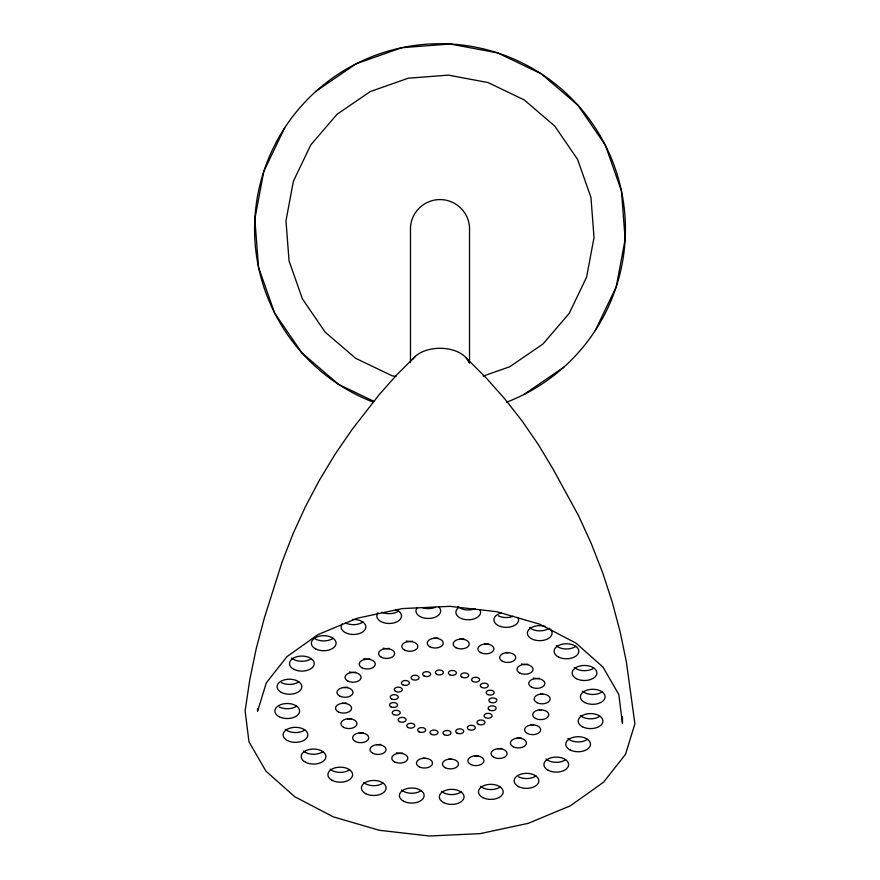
<?xml version="1.0" encoding="UTF-8"?>
<svg xmlns="http://www.w3.org/2000/svg" width="880" height="880" viewBox="0 0 880 880"><rect width="100%" height="100%" fill="white"/><g stroke="black" fill="none" stroke-linecap="round" stroke-linejoin="round"><path stroke-width="1.32" d="M284.702 127.831L263.769 171.479L254.848 219.054L258.544 267.311L274.604 312.983L301.939 352.924L338.679 384.439L373.835 401.302M595.298 330.473L616.231 286.825L625.152 239.25L621.456 190.982L605.396 145.321L578.061 105.369L541.321 73.854L497.673 52.921L450.098 44L401.83 47.696L356.169 63.756L316.217 91.091M415.239 356.455L396.451 375.144L378.895 395.054L352.143 429.407L335.104 454.234L319.55 479.952L305.514 506.495L293.018 533.83L282.106 561.891L264.308 618.123L256.19 648.769L249.788 679.712L245.102 710.908L248.985 741.829L265.892 771.089L294.668 796.686L333.344 816.871L379.291 830.28L429.374 836L480.172 833.635L528.242 823.339L570.295 805.838L603.471 782.298L625.504 754.336L634.898 723.855L626.417 662.167L620.136 631.807L612.183 601.909L602.58 572.528L591.338 543.73L578.479 515.559L553.047 469.062L538.45 444.763L522.456 421.476L505.087 399.245L486.376 378.125L466.378 358.149M523.831 394.537L563.783 367.213M483.142 376.09L509.74 366.74L542.971 344.003L569.184 313.434L586.597 277.123L594.022 237.545L590.953 197.395L577.588 159.412L554.851 126.181L524.293 99.957L487.982 82.544L448.404 75.119L408.254 78.199L370.26 91.564L337.029 114.301L310.816 144.859L293.403 181.17L285.978 220.748L289.047 260.898L302.412 298.881L325.149 332.123L355.707 358.336L392.018 375.749L395.978 376.497M622.457 716.705L622.457 723.437L618.805 694.496L602.987 667.106L576.048 643.148L539.847 624.25L496.837 611.699L449.955 606.342L402.391 608.564L357.39 618.189L318.021 634.579L286.968 656.623L266.343 682.792L257.543 711.326L257.543 708.631M469.524 363.209L469.524 230.758A29.568 29.568 0 0 0 441.606 199.617A29.568 29.568 0 0 0 410.476 227.535L410.476 362.593M373.483 402.226A185.427 185.427 0 0 1 291.907 117.568A185.427 185.427 0 0 1 588.027 117.48A185.427 185.427 0 0 1 506.616 402.193M438.504 606.694A12.364 7.524 0 0 1 429.253 618.442A12.364 7.524 0 0 1 417.164 607.695M435.281 607.343A12.364 7.524 0 0 1 422.961 607.915M352.55 619.454A12.364 7.524 0 0 1 365.794 627.693A12.364 7.524 0 0 1 350.163 634.205A12.364 7.524 0 0 1 342.353 623.7M311.245 658.68A12.364 7.524 0 0 1 291.665 658.031M395.461 609.477A12.364 7.524 0 0 1 399.982 619.597A12.364 7.524 0 0 1 383.504 622.644A12.364 7.524 0 0 1 378.026 612.7M412.555 359.59A29.568 17.996 0 0 1 442.574 348.359A29.568 17.996 0 0 1 468.941 362.582M565.664 759.704A12.364 7.524 0 0 1 546.073 759.055M587.521 739.321A12.364 7.524 0 0 1 567.93 738.672M479.897 609.774A12.364 7.524 0 0 1 465.96 619.663A12.364 7.524 0 0 1 458.854 607.376M475.222 608.674A12.364 7.524 0 0 1 458.04 606.705M362.879 622.05A12.364 7.524 0 0 1 345.444 622.864M333.102 638.297A12.364 7.524 0 0 1 313.522 637.648M535.887 775.951A12.364 7.524 0 0 1 518.452 776.765M437.91 637.945A8.03 4.895 0 0 1 433.763 638.132M421.146 790.636A12.364 7.524 0 0 1 401.555 789.987M349.646 769.769A12.364 7.524 0 0 1 330.055 769.12M383.13 783.068A12.364 7.524 0 0 1 363.55 782.419M322.949 751.641A12.364 7.524 0 0 1 303.358 750.992M463.87 638.803A8.03 4.895 0 0 1 459.723 639.001M369.93 658.911A8.03 4.895 0 0 1 363.792 658.713M517.913 617.342A12.364 7.524 0 0 1 510.686 626.868A12.364 7.524 0 0 1 494.846 622.743A12.364 7.524 0 0 1 501.149 612.986M508.299 652.63A8.03 4.895 0 0 1 506.198 652.564M461.076 791.967A12.364 7.524 0 0 1 441.496 791.318M304.865 729.938A12.364 7.524 0 0 1 285.274 729.289M513.227 616.242A12.364 7.524 0 0 1 498.201 615.747M539.451 678.26A8.03 4.895 0 0 1 533.313 678.051M500.214 786.951A12.364 7.524 0 0 1 480.634 786.302M298.815 681.813A12.364 7.524 0 0 1 281.38 682.627M542.751 694.001A8.03 4.895 0 0 1 540.661 693.935M541.332 709.797A8.03 4.895 0 0 1 539.242 709.731M355.729 672.166A8.03 4.895 0 0 1 349.591 671.957M412.478 641.201A8.03 4.895 0 0 1 406.329 640.992M488.576 643.72A8.03 4.895 0 0 1 484.429 643.918M549.945 628.892A12.364 7.524 0 0 1 542.817 640.431A12.364 7.524 0 0 1 527.439 632.401A12.364 7.524 0 0 1 545.083 626.362M549.12 628.232A12.364 7.524 0 0 1 529.54 627.583M296.637 706.112A12.364 7.524 0 0 1 279.202 706.926M398.552 611.039A12.364 7.524 0 0 1 381.964 612.26M521.092 737.825A8.03 4.895 0 0 1 516.945 738.023M346.225 702.999A8.03 4.895 0 0 1 342.078 703.186M593.901 668.063A12.364 7.524 0 0 1 574.321 667.414M602.129 691.878A12.364 7.524 0 0 1 582.549 691.229M575.817 646.349A12.364 7.524 0 0 1 556.237 645.7M599.951 716.188A12.364 7.524 0 0 1 580.371 715.539M527.703 664.147A8.03 4.895 0 0 1 521.565 663.949M380.688 744.37A8.03 4.895 0 0 1 376.541 744.557M402.457 753.016A8.03 4.895 0 0 1 396.308 752.807M347.644 687.192A8.03 4.895 0 0 1 343.497 687.39M478.555 755.535A8.03 4.895 0 0 1 474.408 755.733M533.247 724.834A8.03 4.895 0 0 1 531.157 724.768M351.582 718.476A8.03 4.895 0 0 1 347.435 718.674M501.743 748.385A8.03 4.895 0 0 1 497.596 748.583M389.29 648.351A8.03 4.895 0 0 1 383.152 648.142M363.33 732.589A8.03 4.895 0 0 1 359.183 732.776M425.106 758.197A8.03 4.895 0 0 1 423.016 758.131M451.066 759.055A8.03 4.895 0 0 1 448.965 758.989M281.38 692.439A12.364 7.524 0 0 0 301.576 688.105A12.364 7.524 0 0 0 285.329 679.624A12.364 7.524 0 0 0 281.38 692.439M355.432 741.499A8.03 4.895 0 0 0 368.566 738.683A8.03 4.895 0 0 0 357.995 733.172A8.03 4.895 0 0 0 355.432 741.499M293.821 669.306A12.364 7.524 0 0 0 314.017 664.983A12.364 7.524 0 0 0 297.77 656.491A12.364 7.524 0 0 0 293.821 669.306M362.032 667.821A8.03 4.895 0 0 0 375.166 665.005A8.03 4.895 0 0 0 364.595 659.494A8.03 4.895 0 0 0 362.032 667.821M343.684 727.386A8.03 4.895 0 0 0 356.807 724.57A8.03 4.895 0 0 0 346.247 719.059A8.03 4.895 0 0 0 343.684 727.386M513.205 746.735A8.03 4.895 0 0 0 526.328 743.919A8.03 4.895 0 0 0 515.768 738.408A8.03 4.895 0 0 0 513.205 746.735M431.409 734.327A4.015 2.442 0 0 0 437.965 732.919A4.015 2.442 0 0 0 432.685 730.169A4.015 2.442 0 0 0 431.409 734.327M487.553 694.496A4.015 2.442 0 0 0 494.109 693.088A4.015 2.442 0 0 0 488.829 690.327A4.015 2.442 0 0 0 487.553 694.496M338.327 711.898A8.03 4.895 0 0 0 351.461 709.093A8.03 4.895 0 0 0 340.89 703.582A8.03 4.895 0 0 0 338.327 711.898M493.845 757.295A8.03 4.895 0 0 0 506.968 754.479A8.03 4.895 0 0 0 496.408 748.968A8.03 4.895 0 0 0 493.845 757.295M480.678 652.63A8.03 4.895 0 0 0 493.812 649.825A8.03 4.895 0 0 0 483.241 644.303A8.03 4.895 0 0 0 480.678 652.63M470.657 764.445A8.03 4.895 0 0 0 483.791 761.64A8.03 4.895 0 0 0 473.22 756.118A8.03 4.895 0 0 0 470.657 764.445M485.474 717.651A4.015 2.442 0 0 0 492.041 716.243A4.015 2.442 0 0 0 486.761 713.482A4.015 2.442 0 0 0 485.474 717.651M404.58 650.1A8.03 4.895 0 0 0 417.703 647.295A8.03 4.895 0 0 0 407.143 641.784A8.03 4.895 0 0 0 404.58 650.1M478.368 724.273A4.015 2.442 0 0 0 484.935 722.865A4.015 2.442 0 0 0 479.655 720.115A4.015 2.442 0 0 0 478.368 724.273M548.229 770.319A12.364 7.524 0 0 0 568.425 765.996A12.364 7.524 0 0 0 552.178 757.515A12.364 7.524 0 0 0 548.229 770.319M519.805 673.057A8.03 4.895 0 0 0 532.928 670.241A8.03 4.895 0 0 0 522.368 664.73A8.03 4.895 0 0 0 519.805 673.057M570.086 749.936A12.364 7.524 0 0 0 590.282 745.613A12.364 7.524 0 0 0 574.035 737.132A12.364 7.524 0 0 0 570.086 749.936M419.265 766.843A8.03 4.895 0 0 0 432.388 764.027A8.03 4.895 0 0 0 421.828 758.516A8.03 4.895 0 0 0 419.265 766.843M315.667 648.912A12.364 7.524 0 0 0 335.874 644.589A12.364 7.524 0 0 0 319.616 636.108A12.364 7.524 0 0 0 315.667 648.912M394.559 761.915A8.03 4.895 0 0 0 407.682 759.11A8.03 4.895 0 0 0 397.122 753.599A8.03 4.895 0 0 0 394.559 761.915M372.79 753.28A8.03 4.895 0 0 0 385.913 750.464A8.03 4.895 0 0 0 375.353 744.953A8.03 4.895 0 0 0 372.79 753.28M455.972 647.713A8.03 4.895 0 0 0 469.106 644.897A8.03 4.895 0 0 0 458.535 639.386A8.03 4.895 0 0 0 455.972 647.713M527.406 733.48A8.03 4.895 0 0 0 540.529 730.675A8.03 4.895 0 0 0 529.969 725.153A8.03 4.895 0 0 0 527.406 733.48M457.105 733.128A4.015 2.442 0 0 0 463.661 731.731A4.015 2.442 0 0 0 458.381 728.97A4.015 2.442 0 0 0 457.105 733.128M536.91 702.647A8.03 4.895 0 0 0 550.033 699.842A8.03 4.895 0 0 0 539.473 694.32A8.03 4.895 0 0 0 536.91 702.647M445.214 767.701A8.03 4.895 0 0 0 458.348 764.896A8.03 4.895 0 0 0 447.788 759.374A8.03 4.895 0 0 0 445.214 767.701M339.746 696.102A8.03 4.895 0 0 0 352.869 693.297A8.03 4.895 0 0 0 342.309 687.775A8.03 4.895 0 0 0 339.746 696.102M430.012 646.844A8.03 4.895 0 0 0 443.146 644.039A8.03 4.895 0 0 0 432.586 638.528A8.03 4.895 0 0 0 430.012 646.844M305.514 762.267A12.364 7.524 0 0 0 325.71 757.944A12.364 7.524 0 0 0 309.463 749.463A12.364 7.524 0 0 0 305.514 762.267M518.452 786.566A12.364 7.524 0 0 0 538.648 782.243A12.364 7.524 0 0 0 522.401 773.762A12.364 7.524 0 0 0 518.452 786.566M365.706 793.683A12.364 7.524 0 0 0 385.902 789.36A12.364 7.524 0 0 0 369.655 780.879A12.364 7.524 0 0 0 365.706 793.683M391.644 698.962A4.015 2.442 0 0 0 398.211 697.554A4.015 2.442 0 0 0 392.931 694.793A4.015 2.442 0 0 0 391.644 698.962M403.711 801.262A12.364 7.524 0 0 0 423.907 796.939A12.364 7.524 0 0 0 407.66 788.447A12.364 7.524 0 0 0 403.711 801.262M399.487 721.655A4.015 2.442 0 0 0 406.054 720.247A4.015 2.442 0 0 0 400.774 717.497A4.015 2.442 0 0 0 399.487 721.655M395.692 691.438A4.015 2.442 0 0 0 402.248 690.041A4.015 2.442 0 0 0 396.968 687.28A4.015 2.442 0 0 0 395.692 691.438M502.447 661.276A8.03 4.895 0 0 0 515.581 658.471A8.03 4.895 0 0 0 505.01 652.949A8.03 4.895 0 0 0 502.447 661.276M443.641 802.582A12.364 7.524 0 0 0 463.848 798.259A12.364 7.524 0 0 0 447.59 789.778A12.364 7.524 0 0 0 443.641 802.582M481.679 687.434A4.015 2.442 0 0 0 488.235 686.026A4.015 2.442 0 0 0 482.955 683.276A4.015 2.442 0 0 0 481.679 687.434M531.553 687.17A8.03 4.895 0 0 0 544.687 684.354A8.03 4.895 0 0 0 534.116 678.843A8.03 4.895 0 0 0 531.553 687.17M449.757 674.762A4.015 2.442 0 0 0 456.324 673.354A4.015 2.442 0 0 0 451.044 670.604A4.015 2.442 0 0 0 449.757 674.762M444.378 734.756A4.015 2.442 0 0 0 450.945 733.359A4.015 2.442 0 0 0 445.665 730.598A4.015 2.442 0 0 0 444.378 734.756M408.166 727.551A4.015 2.442 0 0 0 414.733 726.143A4.015 2.442 0 0 0 409.453 723.382A4.015 2.442 0 0 0 408.166 727.551M473 681.549A4.015 2.442 0 0 0 479.567 680.141A4.015 2.442 0 0 0 474.276 677.38A4.015 2.442 0 0 0 473 681.549M535.491 718.443A8.03 4.895 0 0 0 548.614 715.638A8.03 4.895 0 0 0 538.054 710.127A8.03 4.895 0 0 0 535.491 718.443M436.777 674.333A4.015 2.442 0 0 0 443.344 672.925A4.015 2.442 0 0 0 438.064 670.175A4.015 2.442 0 0 0 436.777 674.333M402.787 684.816A4.015 2.442 0 0 0 409.354 683.408A4.015 2.442 0 0 0 404.074 680.658A4.015 2.442 0 0 0 402.787 684.816M468.699 729.553A4.015 2.442 0 0 0 475.255 728.145A4.015 2.442 0 0 0 469.975 725.395A4.015 2.442 0 0 0 468.699 729.553M347.831 681.065A8.03 4.895 0 0 0 360.954 678.26A8.03 4.895 0 0 0 350.394 672.749A8.03 4.895 0 0 0 347.831 681.065M381.392 657.261A8.03 4.895 0 0 0 394.515 654.445A8.03 4.895 0 0 0 383.955 648.934A8.03 4.895 0 0 0 381.392 657.261M390.94 706.86A4.015 2.442 0 0 0 397.496 705.452A4.015 2.442 0 0 0 392.216 702.702A4.015 2.442 0 0 0 390.94 706.86M332.211 780.384A12.364 7.524 0 0 0 352.407 776.061A12.364 7.524 0 0 0 336.16 767.58A12.364 7.524 0 0 0 332.211 780.384M287.43 740.553A12.364 7.524 0 0 0 307.626 736.23A12.364 7.524 0 0 0 291.379 727.749A12.364 7.524 0 0 0 287.43 740.553M489.522 710.127A4.015 2.442 0 0 0 496.078 708.73A4.015 2.442 0 0 0 490.798 705.969A4.015 2.442 0 0 0 489.522 710.127M393.613 714.604A4.015 2.442 0 0 0 400.18 713.196A4.015 2.442 0 0 0 394.9 710.435A4.015 2.442 0 0 0 393.613 714.604M482.779 797.577A12.364 7.524 0 0 0 502.986 793.254A12.364 7.524 0 0 0 486.728 784.762A12.364 7.524 0 0 0 482.779 797.577M412.467 679.536A4.015 2.442 0 0 0 419.034 678.128A4.015 2.442 0 0 0 413.754 675.378A4.015 2.442 0 0 0 412.467 679.536M462.11 677.226A4.015 2.442 0 0 0 468.677 675.818A4.015 2.442 0 0 0 463.397 673.057A4.015 2.442 0 0 0 462.11 677.226M490.226 702.229A4.015 2.442 0 0 0 496.793 700.832A4.015 2.442 0 0 0 491.513 698.071A4.015 2.442 0 0 0 490.226 702.229M424.061 675.961A4.015 2.442 0 0 0 430.628 674.553A4.015 2.442 0 0 0 425.348 671.803A4.015 2.442 0 0 0 424.061 675.961M419.056 731.863A4.015 2.442 0 0 0 425.612 730.466A4.015 2.442 0 0 0 420.332 727.705A4.015 2.442 0 0 0 419.056 731.863M279.202 716.738A12.364 7.524 0 0 0 299.398 712.415A12.364 7.524 0 0 0 283.151 703.934A12.364 7.524 0 0 0 279.202 716.738M584.705 702.504A12.364 7.524 0 0 0 604.901 698.181A12.364 7.524 0 0 0 588.654 689.7A12.364 7.524 0 0 0 584.705 702.504M582.527 726.803A12.364 7.524 0 0 0 602.723 722.48A12.364 7.524 0 0 0 586.476 713.999A12.364 7.524 0 0 0 582.527 726.803M576.466 678.689A12.364 7.524 0 0 0 596.673 674.355A12.364 7.524 0 0 0 580.415 665.874A12.364 7.524 0 0 0 576.466 678.689M558.393 656.975A12.364 7.524 0 0 0 578.589 652.652A12.364 7.524 0 0 0 562.342 644.171A12.364 7.524 0 0 0 558.393 656.975"/></g></svg>
